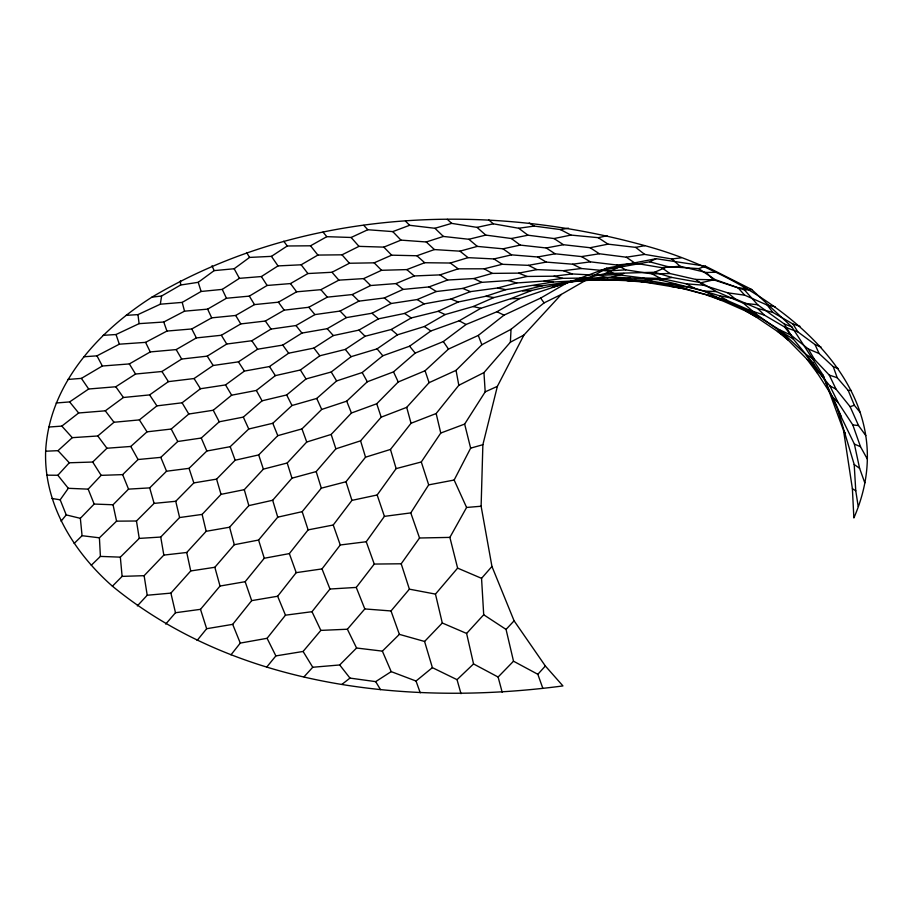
<?xml version="1.0" encoding="UTF-8"?>
<svg xmlns="http://www.w3.org/2000/svg" width="913" height="913" viewBox="0 0 913 913"><rect width="100%" height="100%" fill="white"/><g stroke="black" fill="none" stroke-linecap="round" stroke-linejoin="round"><path stroke-width="1.37" d="M481.117 506.236L482.874 444.699L497.38 386.347L523.936 335.037L561.255 294.454L606.757 268.182L656.139 258.71L705.509 266.197L751.696 289.489L791.811 326.854L823.138 375.243L843.566 430.605L852.388 488.729L853.872 517.956C914.175 379.42 759.479 276.434 644.852 245.643C482.817 200.643 298.642 210.058 151.946 297.147C98.296 331.282 49.005 384.613 45.65 451.216C43.721 504.136 73.862 552.274 112.425 586.192C236.307 687.683 408.99 706.274 562.944 685.925L545.358 665.999L514.099 620.817L491.947 566.459L481.117 506.236L466.589 507.457L449.881 537.392L457.618 568.114L481.55 578.328L483.707 614.757L466.611 633.439L473.55 663.934L498.11 677.035L502.184 692.237M137.338 605.912L147.21 595.242L170.891 593.119L190.726 570.956L214.84 567.281L234.299 544.719L258.584 540.04L277.735 517.169L302.18 511.668L321.33 488.17L345.981 481.756L365.531 457.185L390.467 449.447L411.033 423.278L436.163 413.521L458.817 385.297L483.958 372.595L510.378 342.192L511.04 329.296L544.091 302.876L561.255 294.454M126.12 315.362L137.966 314.608L160.311 304.2L161.601 296.006L180.603 285.027L198.224 282.311L214.133 270.625L234.162 268.753L249.569 257.42L271.435 256.359L287.253 245.985L310.534 245.802L326.831 236.672L351.128 237.471L367.813 229.734L392.784 231.605L409.64 225.294L434.942 228.284L451.673 223.377L477.008 227.371L493.34 223.822L518.698 228.25L534.253 226.082L560.434 229.574L568.479 228.204M466.589 507.457L454.149 480.033L470.64 448.157L464.649 424.077L485.191 391.86L497.38 386.347M197.105 640.47L206.646 628.715L232.689 624.355L251.68 600.628L277.643 596.246L296.211 572.656L322.015 568.913L340.264 544.981L366.239 541.74L384.419 516.359L410.782 512.901L428.688 484.871L454.149 480.033M165.709 624.093L175.49 612.737L200.506 609.336L220.022 586.043L245.163 581.695L264.268 558.254L289.353 553.598L308.115 529.882L333.234 525.009L351.939 500.381L377.16 494.983L396.128 468.62L421.292 461.978L440.762 433.047L464.649 424.077M716.385 291.601L701.184 282.699L671.854 277.449L654.587 272.268L605.079 273.626L531.914 290.402L510.698 298.711L480.831 308.297L459.193 320.794L430.856 330.974L409.595 346.21L382.798 355.762L362.199 372.538L336.612 380.938L316.731 398.445L292 405.52L272.793 423.278L248.747 429.007L230.202 446.685L206.829 451.022L189.037 468.346L166.543 471.222L149.698 487.884L128.539 489.128L113.041 504.763L94.165 504.056L80.344 518.322L66.227 514.909L60.178 499.799L68.304 488.307L88.162 489.14L101.149 475.353L122.65 474.623L138.068 459.524L160.802 457.367L177.727 441.504L201.271 438.035L219.234 421.795L243.337 417.104L262.065 400.818L286.682 394.952L306.015 378.941L331.225 372.002L351.106 356.675L377.092 348.846L397.452 334.82L424.419 326.512L445.122 314.563L473.185 306.54L493.865 297.558L542.79 285.689L582.129 280.063L612.144 276.981L659.574 279.777L703.729 291.03L716.385 291.601L743.376 303.196L757.71 304.771L784.324 324.012L791.811 326.854M266.836 666.947L275.863 655.899L303.093 651.46L320.84 630.392L347.374 629.228L364.812 608.937L391.015 610.957L409.389 589.159L401.195 563.778L419.535 537.997L449.881 537.392M231 654.804L240.279 643.094L267.087 638.301L285.472 615.179L311.995 611.699L329.97 589.022L356.253 587.424L374.262 564.063L401.195 563.778M61.08 521.163L66.227 514.909M466.611 633.439L442.291 622.997L435.467 594.101L457.618 568.114M112.425 586.192L122.114 576.377L144.128 575.681L163.838 555.093L186.743 552.479L206.167 531.298L229.608 527.212L248.827 505.619L272.679 500.256L291.966 478.172L316.183 471.587L335.87 448.831L360.578 440.831L381.189 417.173L406.707 407.346L429.087 382.673L456.055 370.358L481.847 344.772L511.04 329.296M481.55 578.328L491.947 566.459M542.87 688.413L537.837 674.296L545.358 665.999M304.04 676.807L312.748 667.255L339.693 664.961L356.572 648.013L382.376 651.129L399.38 634.364L424.579 641.462L432.385 667.643L457.036 679.671L460.997 693.697M46.803 475.159L57.85 475.262L69.274 462.777L92.704 462.035L106.935 448.237L130.799 446.457L147.027 431.838L171.222 429.042L188.774 414.034L213.243 410.245L231.64 395.192L256.359 390.444L275.338 375.631L300.388 369.993L319.801 355.785L345.319 349.417L365.086 336.258L391.232 329.49L411.249 317.941L438.16 311.31L458.258 301.986L485.887 296.246L505.734 289.672L553.027 282.037L599.453 279.538L637.263 281.09L664.915 284.331L676.248 284.457M91.289 565.25L100.407 556.405L120.333 557.147L139.244 538.408L160.734 537.049L179.599 517.545L202.127 514.407L221.026 494.355L244.285 489.665L263.378 469.134L287.218 463.005L306.722 442.029L331.168 434.44L351.425 413.018L376.738 403.751L398.239 381.988L425.07 370.746L448.477 349.086L478.286 335.425L504.033 315.145L540.644 298.083L565.934 283.487L606.757 268.182M537.837 674.296L513.517 661.206L506.053 629.422L514.099 620.817M424.579 641.462L442.291 622.997M498.11 677.035L513.517 661.206M100.407 556.405L99.414 537.814L116.567 521.152L136.471 521.003L154.092 503.383L175.741 501.283L193.83 482.909L216.586 479.131L235.166 460.22L258.687 454.925L277.78 435.661L301.975 428.893L321.718 409.435L346.712 401.161L367.311 381.771L393.514 371.876L415.198 353.091L443.319 341.553L466.052 324.492L496.946 311.744L519.954 298.471L573.421 280.496M74.147 543.452L82.067 535.703L99.414 537.814M457.036 679.671L473.55 663.934M45.65 451.216L57.998 450.668L72.275 437.669L97.782 435.98L113.988 422.263L139.381 419.9L156.899 405.874L182.098 402.793L200.461 388.744L225.534 384.921L244.41 371.089L269.495 366.547L288.656 353.205L313.924 348.081L333.302 335.573L358.935 330.107L378.45 318.842L404.607 313.433L424.191 303.881L450.919 299.053L470.4 291.635L497.585 287.994L516.747 282.962L544.137 281.021L562.762 278.328L608.012 277.792L652.099 281.193L694.633 288.28L719.113 295.641L735.113 298.825L757.653 308.503L772.912 312.451L792.952 324.001L799.971 326.306M382.376 651.129L391.209 671.626L416.031 681.03L432.385 667.643M48.731 427.044L61.833 426.109L78.644 412.984L105.303 410.816L123.403 397.497L149.618 394.907L168.403 381.634L194.058 378.541L213.151 365.497L238.43 361.856L257.614 349.211L282.756 345.091L301.929 333.074L327.208 328.68L346.381 317.61L371.99 313.239L391.152 303.504L417.195 299.544L436.3 291.521L462.777 288.428L481.699 282.357L508.484 280.542L527.086 276.456L553.974 276.194L572.177 273.934L598.939 275.395L616.731 274.619L643.106 277.986L660.578 278.385L686.211 283.806L703.421 285.198L727.832 292.856L744.677 295.161L767.205 305.079L775.148 306.734M341.964 684.351L349.976 678.097L375.677 681.634L391.209 671.626M56.15 402.998L69.616 401.914L88.675 389.006L115.803 386.758L135.546 374.033L161.932 371.5L181.676 359.049L207.251 356.138L226.744 344.03L251.828 340.732L271.013 329.091L295.972 325.542L314.917 314.597L340.058 311.059L358.877 301.153L384.362 297.958L403.101 289.41L428.984 286.922L447.61 280.017L473.847 278.545L492.267 273.386L518.732 273.124L536.901 269.609L563.447 270.682L581.376 268.513L607.898 270.99L625.725 269.837L652.03 273.877L669.914 273.523L695.683 279.412L713.567 279.8L738.149 287.88L746.777 288.611M160.311 304.2L182.212 302.397L201.111 291.475L222.258 289.387L239.4 278.339L261.38 276.548L278.009 265.911L301.164 264.793L317.884 255.069L342.021 254.818L358.969 246.362L383.837 247.126L400.967 240.119L426.257 241.968L443.387 236.444L468.871 239.274L485.762 235.098L511.36 238.51L527.976 235.212L554.031 238.544L570.933 235.075L598.255 237.677L607.088 235.748M103.169 335.333L116.031 334.523L139.096 323.647L163.758 322.015L184.529 311.173L207.616 309.13L226.447 298.254L249.329 296.12L267.121 285.461L290.482 283.578L307.898 273.546L332.001 272.268L349.405 263.252L374.17 262.83L391.654 255.172L416.899 255.754L434.394 249.569L459.935 251.166L477.294 246.396L503.017 248.815L520.193 245.095L546.225 247.971L563.435 244.718L590.14 247.72L608.047 244.148L635.665 247.366L644.852 245.643M67.824 379.454L81.394 378.381L102.336 366.01L129.349 363.922L150.246 351.927L176.186 349.588L196.375 337.913L221.357 335.265L240.77 323.921L265.341 321.034L284.183 310.158L308.799 307.27L327.322 297.147L352.258 294.557L370.632 285.529L395.98 283.578L414.274 275.954L440.009 274.881L458.178 268.833L484.21 268.81L502.207 264.291L528.433 265.341L546.248 262.099L572.645 264.199L590.437 261.848L616.994 265.021L635.06 263.195L661.674 267.657L680.071 266.254L706.206 272.496L715.278 272.234M83.597 356.789L96.983 355.842L119.329 344.19L145.578 342.364L166.942 331.065L191.787 328.954L211.69 317.85L235.68 315.464L254.499 304.6L278.419 302.18L296.622 291.818L320.897 289.672L338.86 280.154L363.648 278.602L381.554 270.294L406.821 269.597L424.693 262.727L450.314 263.024L468.072 257.649L493.933 258.938L511.531 254.864L537.609 256.975L555.127 253.803L581.558 256.576L599.35 253.757L626.295 257.204L644.692 254.396L671.865 258.972L681.109 257.843M510.378 342.192L523.936 335.037M599.704 270.762L649.622 261.803L656.139 258.71M605.079 273.626L617.759 267.68M654.587 272.268L667.574 266.585L698.65 268.616L705.509 266.197M719.113 295.641L727.49 300.628L750.292 310.488L764.466 315.179L784.609 327.002L791 335.139L808.29 348.949L814.533 359.505L829.278 375.095L836.057 389.2L850.117 406.673L854.34 405.281L860.343 412.642M612.144 276.981L623.944 273.432M470.64 448.157L482.874 444.699M552.319 287.264L565.934 283.487M701.184 282.699L714.982 279.549L744.529 290.026L751.696 289.489M659.574 279.777L671.854 277.449M562.271 283.384L582.129 280.063M581.067 280.428L619.516 279.583L630.506 278.145M151.946 297.147L161.601 296.006M571.846 281.763L590.871 280.12M522.727 291.007L531.914 290.402M510.698 298.711L519.954 298.471M808.29 348.949L819.109 353.536L833.272 366.718L837.21 377.72L848.211 390.444L851.144 390.376M533.785 285.655L542.79 285.689M627.014 280.736L644.395 282.094L681.235 288.2L718.417 297.958L755.702 313.764L779.063 330.426L793.34 339.088L813.038 362.918L824.907 380.093L837.951 410.245L854.374 444.06L859.601 468.323L864.816 482.874M619.516 279.583L637.263 281.09M750.292 310.488L758.68 316.8L779.245 329.627L805.711 354.381L814.248 366.604L829.849 385.845L838.18 402.679L852.799 424.922L858.528 425.561L865.786 435.569M590.038 278.454L599.453 279.538M544.137 281.021L553.027 282.037M51.995 498.498L60.178 499.799M485.887 296.246L493.865 297.558M670.964 286.317L687.272 289.33L727.49 300.628M409.389 589.159L435.467 594.101M634.809 280.234L644.395 282.094M497.585 287.994L505.734 289.672M473.185 306.54L480.831 308.297M664.915 284.331L681.235 288.2M553.974 276.194L562.762 278.328M598.939 275.395L608.012 277.792M649.622 261.803L667.574 266.585M508.484 280.542L516.747 282.962M829.278 375.095L837.21 377.72M677.994 286.077L687.272 289.33M643.106 277.986L652.099 281.193M707.244 295.253L721.978 300.56L758.68 316.8M833.272 366.718L838.077 368.475M784.609 327.002L797.836 331.876L815.047 344.6L821.004 346.997M563.447 270.682L572.177 273.934M518.732 273.124L527.086 276.456M450.919 299.053L458.258 301.986M607.898 270.99L616.731 274.619M712.277 296.531L721.978 300.56M462.777 288.428L470.4 291.635M854.374 444.06L860.503 446.731L867.35 459.091M438.16 311.31L445.122 314.563M779.245 329.627L791 335.139M703.729 291.03L718.417 297.958M496.946 311.744L504.033 315.145M473.847 278.545L481.699 282.357M572.645 264.199L581.376 268.513M528.433 265.341L536.901 269.609M560.434 229.574L570.933 235.075M652.03 273.877L660.578 278.385M686.211 283.806L694.633 288.28M459.193 320.794L466.052 324.492M829.849 385.845L836.057 389.2M616.994 265.021L625.725 269.837M745.579 310.979L755.838 316.8L787.714 338.312M484.21 268.81L492.267 273.386M805.711 354.381L814.533 359.505M581.558 256.576L590.437 261.848M537.609 256.975L546.248 262.099M852.388 488.729L855.755 490.749L858.186 506.373M743.41 309.096L755.838 316.8M529.22 222.966L534.253 226.082M417.195 299.544L424.191 303.881M428.984 286.922L436.3 291.521M493.933 258.938L502.207 264.291M590.14 247.72L599.35 253.757M546.225 247.971L555.127 253.803M554.031 238.544L563.435 244.718M483.707 614.757L506.053 629.422M598.255 237.677L608.047 244.148M698.65 268.616L714.982 279.549M440.009 274.881L447.61 280.017M404.607 313.433L411.249 317.941M626.295 257.204L635.06 263.195M424.419 326.512L430.856 330.974M837.951 410.245L854.203 464.512L859.601 468.323M661.674 267.657L669.914 273.523M503.017 248.815L511.531 254.864M450.314 263.024L458.178 268.833M511.36 238.51L520.193 245.095M695.683 279.412L703.421 285.198M518.698 228.25L527.976 235.212M635.665 247.366L644.692 254.396M459.935 251.166L468.072 257.649M384.362 297.958L391.152 303.504M777.42 331.305L788.341 340.264L814.248 366.604M727.832 292.856L735.113 298.825M395.98 283.578L403.101 289.41M488.797 219.965L493.34 223.822M468.871 239.274L477.294 246.396M406.821 269.597L414.274 275.954M743.376 303.196L755.702 313.764M391.232 329.49L397.452 334.82M371.99 313.239L378.45 318.842M477.008 227.371L485.762 235.098M671.865 258.972L680.071 266.254M416.899 255.754L424.693 262.727M426.257 241.968L434.394 249.569M447.324 219.303L451.673 223.377M434.942 228.284L443.387 236.444M757.653 308.503L764.466 315.179M706.206 272.496L713.567 279.8M363.648 278.602L370.632 285.529M352.258 294.557L358.877 301.153M358.935 330.107L365.086 336.258M405.452 221.083L409.64 225.294M374.17 262.83L381.554 270.294M807.172 359.494L817.591 373.485L832.987 397.429L838.18 402.679M383.837 247.126L391.654 255.172M340.058 311.059L346.381 317.61M392.784 231.605L400.967 240.119M779.063 330.426L788.341 340.264M57.998 450.668L69.274 462.777M363.796 225.363L367.813 229.734M61.833 426.109L72.275 437.669M738.149 287.88L744.677 295.161M744.529 290.026L757.71 304.771M327.208 328.68L333.302 335.573M351.128 237.471L358.969 246.362M342.021 254.818L349.405 263.252M332.001 272.268L338.86 280.154M320.897 289.672L327.322 297.147M308.799 307.27L314.917 314.597M323.031 232.107L326.831 236.672M377.092 348.846L382.798 355.762M409.595 346.21L415.198 353.091M69.616 401.914L78.644 412.984M57.85 475.262L68.304 488.307M345.319 349.417L351.106 356.675M310.534 245.802L317.884 255.069M295.972 325.542L301.929 333.074M339.693 664.961L349.976 678.097M767.205 305.079L772.912 312.451M301.164 264.793L307.898 273.546M313.924 348.081L319.801 355.785M105.303 410.816L113.988 422.263M290.482 283.578L296.622 291.818M97.782 435.98L106.935 448.237M283.76 241.215L287.253 245.985M282.756 345.091L288.656 353.205M278.419 302.18L284.183 310.158M540.644 298.083L544.091 302.876M115.803 386.758L123.403 397.497M265.341 321.034L271.013 329.091M271.435 256.359L278.009 265.911M81.394 378.381L88.675 389.006M443.319 341.553L448.477 349.086M251.828 340.732L257.614 349.211M149.618 394.907L156.899 405.874M843.566 430.605L845.438 433.481M238.43 361.856L244.41 371.089M261.38 276.548L267.121 285.461M269.495 366.547L275.338 375.631M139.381 419.9L147.027 431.838M161.932 371.5L168.403 381.634M92.704 462.035L101.149 475.353M207.251 356.138L213.151 365.497M300.388 369.993L306.015 378.941M194.058 378.541L200.461 388.744M792.952 324.001L797.836 331.876M221.357 335.265L226.744 344.03M129.349 363.922L135.546 374.033M303.093 651.46L312.748 667.255M249.329 296.12L254.499 304.6M246.601 252.513L249.569 257.42M375.677 681.634L380.527 689.657M331.225 372.002L336.612 380.938M235.68 315.464L240.77 323.921M784.324 324.012L793.34 339.088M225.534 384.921L231.64 395.192M182.098 402.793L188.774 414.034M176.186 349.588L181.676 359.049M130.799 446.457L138.068 459.524M362.199 372.538L367.311 381.771M256.359 390.444L262.065 400.818M234.162 268.753L239.4 278.339M96.983 355.842L102.336 366.01M171.222 429.042L177.727 441.504M213.243 410.245L219.234 421.795M191.787 328.954L196.375 337.913M286.682 394.952L292 405.52M267.087 638.301L275.863 655.899M347.374 629.228L356.572 648.013M145.578 342.364L150.246 351.927M222.258 289.387L226.447 298.254M311.995 611.699L320.84 630.392M207.616 309.13L211.69 317.85M393.514 371.876L398.239 381.988M815.047 344.6L819.109 353.536M316.731 398.445L321.718 409.435M243.337 417.104L248.747 429.007M850.117 406.673L858.528 425.561M212.021 265.774L214.133 270.625M832.987 397.429L841.489 417.013M813.038 362.918L817.591 373.485M201.271 438.035L206.829 451.022M277.643 596.246L285.472 615.179M160.802 457.367L166.543 471.222M848.211 390.444L854.34 405.281M122.65 474.623L128.539 489.128M232.689 624.355L240.279 643.094M272.793 423.278L277.78 435.661M88.162 489.14L94.165 504.056M356.253 587.424L364.812 608.937M346.712 401.161L351.425 413.018M322.015 568.913L329.97 589.022M478.286 335.425L481.847 344.772M230.202 446.685L235.166 460.22M823.138 375.243L824.907 380.093M301.975 428.893L306.722 442.029M289.353 553.598L296.211 572.656M366.239 541.74L374.262 564.063M416.031 681.03L420.242 692.807M391.015 610.957L399.38 634.364M852.799 424.922L860.503 446.731M333.234 525.009L340.264 544.981M163.758 322.015L166.942 331.065M410.782 512.901L419.535 537.997M245.163 581.695L251.68 600.628M116.031 334.523L119.329 344.19M377.16 494.983L384.419 516.359M425.07 370.746L429.087 382.673M376.738 403.751L381.189 417.173M258.687 454.925L263.378 469.134M189.037 468.346L193.83 482.909M331.168 434.44L335.87 448.831M302.18 511.668L308.115 529.882M421.292 461.978L428.688 484.871M345.981 481.756L351.939 500.381M200.506 609.336L206.646 628.715M287.218 463.005L291.966 478.172M198.224 282.311L201.111 291.475M258.584 540.04L264.268 558.254M316.183 471.587L321.33 488.17M360.578 440.831L365.531 457.185M272.679 500.256L277.735 517.169M390.467 449.447L396.128 468.62M216.586 479.131L221.026 494.355M244.285 489.665L248.827 505.619M149.698 487.884L154.092 503.383M214.84 567.281L220.022 586.043M406.707 407.346L411.033 423.278M229.608 527.212L234.299 544.719M182.212 302.397L184.529 311.173M202.127 514.407L206.167 531.298M175.741 501.283L179.599 517.545M436.163 413.521L440.762 433.047M170.891 593.119L175.49 612.737M186.743 552.479L190.726 570.956M113.041 504.763L116.567 521.152M456.055 370.358L458.817 385.297M160.734 537.049L163.838 555.093M136.471 521.003L139.244 538.408M144.128 575.681L147.21 595.242M137.966 314.608L139.096 323.647M80.344 518.322L82.067 535.703M120.333 557.147L122.114 576.377M483.958 372.595L485.191 391.86M854.203 464.512L855.755 490.749M180.466 280.679L180.603 285.027"/></g></svg>
